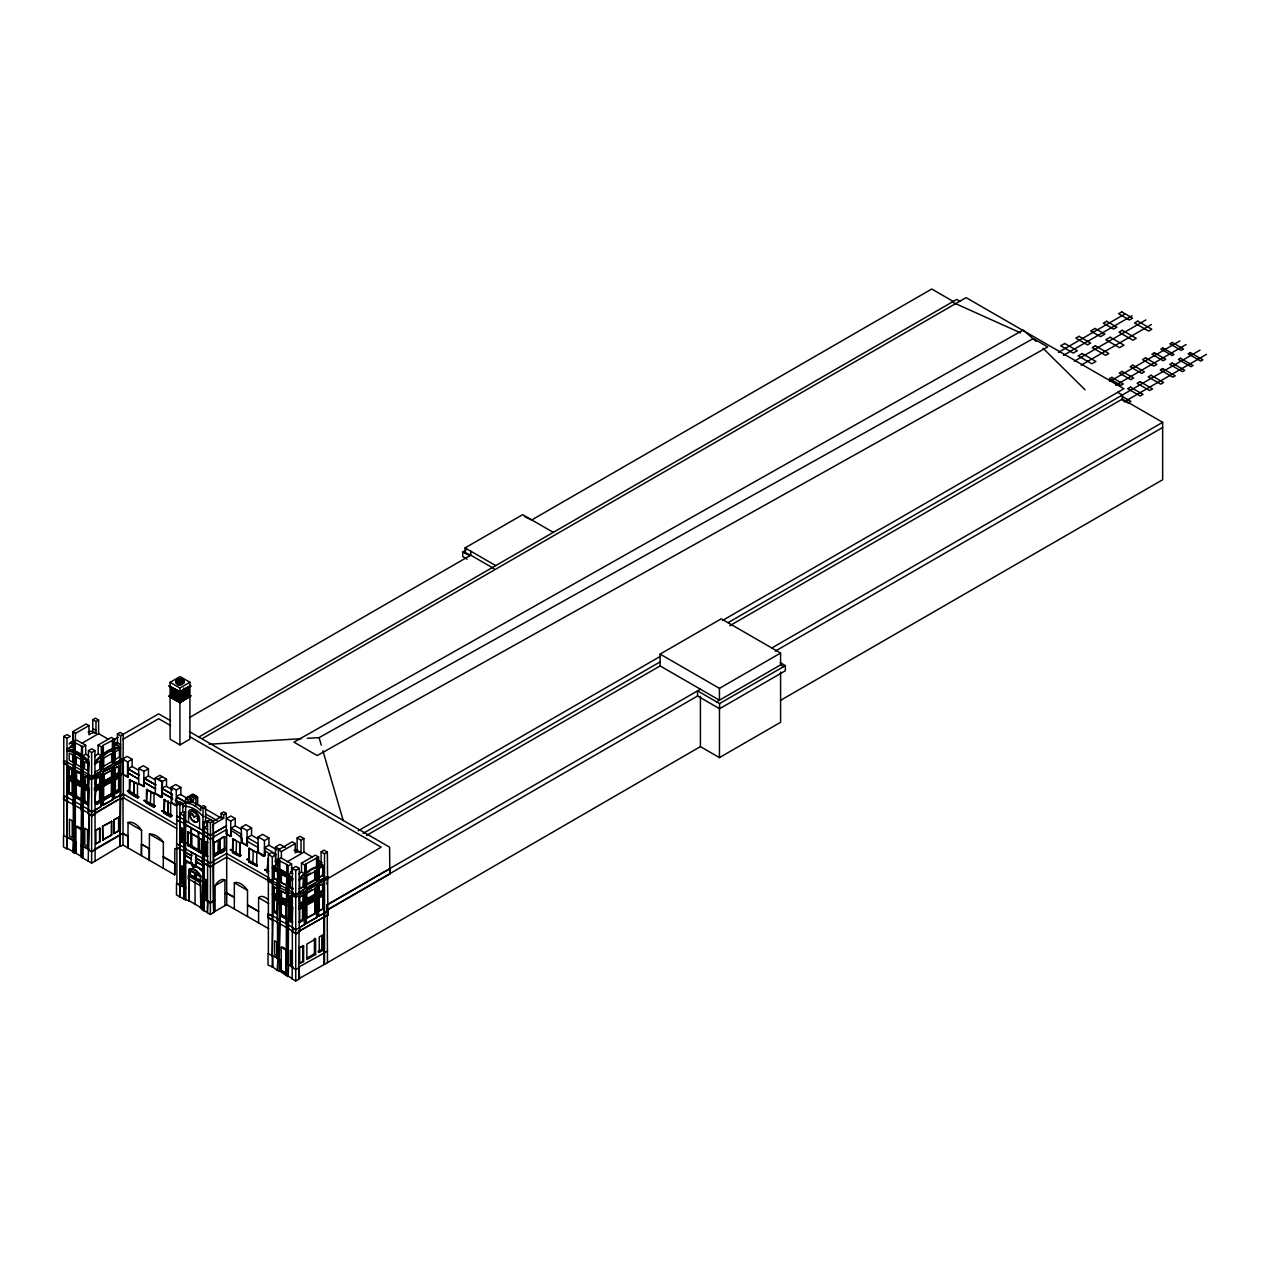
<?xml version="1.0" encoding="UTF-8"?>
<svg xmlns="http://www.w3.org/2000/svg" width="1270" height="1270" viewBox="0 0 1270 1270"><rect width="100%" height="100%" fill="white"/><g stroke="black" fill="none" stroke-linecap="round" stroke-linejoin="round"><path stroke-width="1.5" d="M148.431 775.954L144.304 778.335L144.304 786.511L138.732 783.78L138.732 768.366L143.288 765.731L148.431 768.699L148.431 775.954L154.972 779.732M287.464 875.252L288.306 876.221L287.21 874.046M102.775 769.763L112.379 764.222L112.966 750.618A18.701 10.795 -60 0 0 103.346 756.174L103.346 770.08L112.935 764.54L112.982 740.204L102.775 745.458L103.346 754.809A21.907 12.636 -60 0 1 112.966 749.252L112.411 748.935A21.907 12.636 -60 0 0 102.775 754.491M112.411 748.935L112.427 739.886M99.949 788.479C103.299 802.894 92.377 814.435 95.98 790.765L99.949 788.479L95.98 790.765M99.552 802.1L99.6 788.273M103.251 786.257L103.473 800.227L111.696 795.48L111.76 781.669L103.251 786.257L111.76 781.669M103.473 794.639L103.521 786.416M111.411 795.322L111.474 781.494M179.181 684.641L180.388 678.593L180.673 679.625M196.818 816.261L193.897 817.039L192.199 813.53M176.165 680.768C177.276 693.182 193.215 675.307 176.165 680.768A4.62 3.191 47.5 0 1 179.927 679.402A4.62 2 -70 0 1 182.293 679.974M1081.199 365.141L1151.446 324.501M63.786 835.469L63.786 736.441L67.056 734.552L70.263 736.394L66.977 738.283L66.913 848.868L63.5 846.899L63.5 835.469L66.977 837.311M92.758 732.425L92.758 719.709L95.393 718.185L98.6 720.026L98.6 733.631L81.931 743.267M72.835 742.823L72.835 731.615L86.09 723.963L88.948 725.614L88.948 734.743A11.986 6.921 -60 0 1 95.964 733.203L95.964 721.55L92.758 719.709M76.375 753.745A13.494 7.795 60 0 1 81.756 757.206L81.328 757.46A13.494 7.795 60 0 0 74.898 753.745L75.517 733.361L88.948 725.614M95.964 721.55L98.6 720.026M170.101 685.864L170.101 682.339L180.086 676.577L189.913 682.244L189.913 685.784M72.866 741.093A12.763 7.366 -60 0 0 69.247 743.918A12.795 7.493 -60.4 0 1 72.866 741.093L75.517 742.617M189.913 682.244L179.943 688.007L179.943 691.547L190.405 685.498L190.817 686.403L179.8 692.769L169.069 685.911L180.356 691.785M67.548 762.365L74.041 765.953L73.406 779.796L73.406 741.997L76.692 740.108L85.693 745.315L85.693 754.158A19.637 11.335 60 0 1 89.329 756.793M73.406 741.997L81.756 746.093L81.328 755.237A21.193 12.24 60 0 0 74.898 751.522M73.469 752.332A13.097 7.556 60 0 1 74.041 752.697L73.692 752.888A13.097 7.556 60 0 0 67.262 751.364L67.262 748.887L70.263 747.157A12.684 7.318 -60 0 1 74.136 743.442A12.684 7.461 -60.6 0 0 70.263 747.157A18.32 10.573 60 0 1 74.39 747.855M176.816 698.135L173.704 697.198L173.704 689.308L176.816 690.245L176.816 698.135L178.356 699.008L178.356 691.118M67.262 748.887A18.32 10.573 60 0 1 73.596 750.633L74.041 741.632M81.756 757.206L81.121 784.352L81.756 746.093M170.101 696.801L170.101 739.251L179.943 744.918L179.943 702.485L169.069 696.357L173.022 693.483M169.069 696.357L173.863 693.595M170.958 686.768L171.005 695.547L175.99 692.674M81.121 746.442L82.423 747.204L85.693 745.315M179.8 700.008L177.609 699.579L177.609 691.531L179.8 691.959L179.8 700.008L180.657 700.5L182.181 699.627L182.181 691.578L180.657 692.452L169.069 685.911M171.005 695.547L174.53 696.627L174.53 688.816M174.974 689.165L174.974 695.023L176.165 694.341M179.8 692.102L190.817 685.736M74.898 753.745L75.327 780.272L81.756 783.987M183.547 690.785L186.055 689.34L186.055 697.389L183.547 698.833L183.769 688.007M186.373 696.198L186.373 688.149L188.897 687.705L188.897 695.754L185.182 696.897L185.182 688.848L186.055 689.34M82.423 773.906L63.563 763.191L63.563 760.793L67.612 762.238L66.977 776.081L73.406 779.796M173.704 697.198L177.038 695.277M67.675 762.27L63.563 760.793M88.44 810.085L88.44 750.681L91.71 748.792L94.917 750.633L95.123 861.139L91.646 863.14L88.233 861.171L89.075 813.435L82.899 810.038L82.979 806.371M94.631 756.729A11.843 6.842 -60 0 1 98.155 753.92L98.155 745.061L111.395 737.425L114.602 739.267L114.602 763.587L114.252 749.316A13.43 7.747 -60 0 1 115.332 748.776M114.602 748.125A17.51 10.112 -60 0 1 120.618 747.093L117.411 745.252L117.411 733.949L120.063 732.425L123.269 734.266L123.015 765.969M177.609 699.579L187.579 693.817L189.055 694.658L188.023 695.246L188.023 687.197M82.423 756.047L85.788 754.221M181.324 691.07L181.324 699.119L182.674 698.341M179.308 701.675L190.754 695.642L179.594 702.691M88.44 750.681L91.646 752.523L94.917 750.633M98.155 745.061L101.362 746.919L103.346 745.776L103.346 770.08M112.982 740.204L118.078 737.283M117.411 733.949L120.618 735.79L158.671 713.851L170.64 720.773M190.754 695.642L179.8 702.802L169.545 696.881M88.646 762.667A10.271 5.937 60 0 1 89.075 763.286L88.725 763.492A10.271 5.937 60 0 0 82.693 758.253L83.042 758.063A10.271 5.937 60 0 1 88.201 762.079M179.514 702.389L190.754 696.23M179.8 702.802L190.341 696.15M68.897 767.921L72.453 769.493L72.025 777.288L68.897 775.478L68.897 767.921L72.453 769.493M75.327 766.683L73.2 766.35L74.771 767.096M114.236 744.363L117.65 742.394M122.777 739.426L158.671 718.709L170.656 725.63M73.835 768.382L75.327 769.08M68.897 775.478L72.453 777.049M76.041 771.795C84.122 770.811 84.122 788.813 76.041 779.447L76.041 771.795L79.883 773.446M467.138 559.149L462.724 556.593L462.724 552.005L465.09 552.482L465.09 547.894L522.637 514.667L553.275 532.368M74.041 781.367L66.977 778.018L74.041 781.367L73.406 801.418M83.042 771.144L75.184 766.762L75.247 769.207M95.075 763.81L99.822 761.063L99.822 769.287L95.075 772.017M462.724 552.005L466.153 550.021M68.755 780.177L69.167 793.512L72.644 795.528L72.644 781.939L68.755 780.177L68.755 793.75L72.644 795.528M83.042 773.541L80.915 773.208L81.534 770.445M76.041 779.447L81.55 782.066M74.692 742.744L75.327 780.272M84.582 776.542L85.138 784.05L88.074 785.749L88.074 777.907L84.582 776.542L84.582 784.384L88.074 785.749M73.406 781.733L73.2 852.487L74.628 853.313L75.327 782.114L74.692 802.148M88.233 775.033L91.789 777.081L95.345 775.033L94.647 774.621L95.345 777.431L91.789 779.478L88.233 777.431L89.075 763.286M189.452 717.582L470.741 555.181L494.062 568.658M76.01 784.368L76.565 797.623L81.582 800.529L81.582 786.94L76.01 784.368L76.01 797.941L81.582 800.529M88.233 777.431L89.075 777.018L88.44 788.575L82.423 785.098L82.423 747.204M94.361 774.621L101.362 771.239L101.362 746.919M114.252 763.381L120.618 760.111M91.504 776.922L101.362 771.239M114.602 763.587L127.095 756.38L132.112 759.269L132.112 766.524L138.493 770.207M119.713 760.238L123.539 758.746L123.539 761.143L114.046 765.667L114.046 776.843L120.618 773.7L120.618 775.525L114.046 778.685L114.046 798.37L120.063 795.528L120.063 846.09L95.123 861.139M67.993 791.432L72.739 794.242M95.964 776.097L101.362 773.62L101.362 784.812L94.361 788.21L101.362 784.812M102.775 772.16L112.998 766.905L112.998 778.097L103.346 783.669L102.775 772.16L112.998 766.905M101.362 773.62L91.646 779.24L88.44 777.383M114.046 765.667L120.618 762.508L120.618 735.79M74.692 841.772L73.2 841.073L74.041 840.661L74.041 804.751L63.563 799.592L63.706 795.814L67.612 797.338M82.423 785.098L89.075 788.21M88.233 861.171L80.915 856.948L81.756 785.828L81.121 805.863M95.885 778.939L99.997 776.891L99.997 783.717C93.726 791.146 93.726 776.129 99.997 776.891M82.344 857.774L83.042 786.574L89.075 790.051L88.233 813.832L91.789 815.88L95.345 813.832L94.647 809.72M103.727 774.557L111.538 770.287L103.727 774.557L103.934 781.431L111.538 777.049L111.331 770.16M118.793 766.143L114.681 768.286L118.793 766.143L118.793 772.858L114.681 775.002L118.793 772.858M132.112 766.524L127.968 768.906L127.968 777.081L123.301 774.303L122.666 758.92L127.54 761.905L132.112 759.269M63.563 799.592L67.612 801.037M67.548 797.465L63.563 795.893M84.519 789.273L84.725 802.735L87.852 804.545L87.852 790.972L84.519 789.273L84.519 802.862L87.852 804.545M75.755 795.512L81.328 799.211M95.885 785.765L99.997 783.717M103.727 781.32L111.538 777.049M89.075 790.051L82.423 786.94M87.852 790.972L87.646 804.672M102.775 783.352L112.998 778.097M114.046 776.843L120.618 773.7M101.362 786.654L94.361 790.051L101.362 786.654L101.362 806.339L91.504 812.022M102.775 785.193L112.998 779.939L112.998 799.624L103.346 805.196L102.775 785.193L112.998 779.939M114.046 778.685L120.618 775.525M75.247 801.91L73.2 801.449L73.2 805.164L75.327 805.497L75.327 852.916L81.613 856.551L81.756 809.212L75.184 805.577L75.247 801.91L81.756 805.497M115.046 779.685L118.888 777.78L118.888 791.337C111.966 800.481 112.347 776.811 118.888 777.78M74.041 804.751L74.771 805.894M83.487 800.37L87.947 802.957M179.943 744.918L189.913 739.172L189.913 696.722M199.104 736.854L956.739 299.434L959.818 301.212M83.042 786.574L83.042 806.244L80.915 805.91L81.534 809.244M138.732 768.366L143.875 771.334L148.431 768.699M129.461 779.764L138.033 784.066L129.461 779.764L129.461 793.306L137.477 797.925L138.811 796.941L128.222 790.257C131.651 796.226 149.749 802.942 127.444 790.702M202.089 738.695L966.073 297.609L1123.902 388.731L722.471 620.49M89.075 849.344L83.042 845.868L83.042 809.958L80.915 809.609L81.756 809.212M95.377 802.64L100.965 800.068L95.948 802.973M103.06 798.131L112.744 793.178L103.616 798.449M114.776 791.369L120.221 788.876L115.332 791.702M103.06 798.703L112.744 793.178M133.461 782.066L134.16 781.669L133.461 795.623M115.046 793.226L118.888 791.337M95.917 804.593L99.885 802.291M103.473 800.227L111.696 795.48M138.732 783.78L144.304 786.511M101.362 806.339L91.789 812.181L88.233 810.133M102.775 804.862L112.998 799.624M114.046 798.37L123.301 793.988L123.301 766.127M88.852 813.467L91.646 815.642L91.646 863.14M127.444 791.273L138.811 796.941M89.075 813.435L88.44 849.709M120.063 846.09L120.761 795.941L123.571 794.306L123.571 798.005L120.761 799.64L120.063 798.592L91.504 815.721M155.321 777.938L159.877 775.319L166.497 779.129L166.497 786.384C155.94 786.844 169.624 805.497 155.321 793.369L155.321 777.938L161.941 781.764L161.941 797.179M94.361 813.435L117.824 799.878M129.461 793.306L130.143 779.351M157.766 779.351L162.322 776.716M154.146 784.019L144.304 778.335M146.479 789.591L154.003 793.925L154.003 807.482L146.479 803.132L146.479 789.591L150.939 791.353L150.241 805.307M161.385 788.051L172.101 794.258L162.29 788.813L162.433 781.479L166.497 779.129M66.913 837.438L74.041 840.661M153.67 787.813L143.589 781.923M144.177 800.37L154.988 805.72L154.21 806.72L144.177 800.37L154.988 805.72M144.177 800.925L154.988 806.275M74.628 841.883L75.882 841.724L75.819 853.202L75.882 826.595A5.001 2.889 60 0 1 81.042 829.564L75.882 826.595M99.885 828.215L95.567 830.31L99.885 828.215L99.885 841.74L95.567 843.836L99.885 841.74M102.505 826.389L111.696 821.404L111.696 834.93L102.775 840.073L102.505 826.389L111.696 821.404M113.76 819.896L118.888 817.261L118.888 830.786L114.046 833.58L113.76 819.896L118.888 817.261M171.228 787.114L175.784 784.495L180.832 787.416L180.832 794.655C170.958 794.623 182.848 812.435 171.228 802.545L171.228 787.114L176.276 790.035L180.832 787.416M66.913 848.868L67.612 777.653M146.479 803.132L147.177 789.178M81.756 845.121L80.915 845.518L83.042 845.868M82.344 846.344L88.852 849.376M164.052 799.735L164.814 799.29L164.052 813.276L164.052 799.735L170.672 803.561L170.672 817.102L164.052 813.276M73.2 852.487L73.835 840.708L67.548 837.073M167.37 801.64L168.275 801.116L168.275 814.673L171.577 816.578M102.505 839.914L111.696 834.93M113.76 833.422L118.888 830.786M176.625 798.195L176.8 796.989L186.817 802.783M171.228 802.545L176.625 805.259M94.567 849.376L120.063 834.66L123.015 833.596L128.064 836.343L123.015 833.438L91.646 851.71L88.233 849.741M161.909 810.609L171.815 815.435L171.053 816.435L161.909 810.609L171.815 815.435M91.646 851.551L94.917 849.662M161.909 811.165L171.815 815.991M190.389 858.234L185.642 855.488L185.642 798.258L192.5 794.147L197.707 797.147L197.596 804.45L200.168 805.926M179.959 817.674L176.832 815.88L176.895 803.434L179.816 801.751L182.801 803.481L182.801 812.006L179.88 813.689M188.198 796.782L190.738 798.243L188.166 799.719L188.166 803.418L190.738 801.942L190.833 795.877L193.389 794.401L195.961 795.877L195.961 804.799M176.895 803.434L179.88 805.164L182.801 803.481M190.833 795.877L193.389 797.369L195.961 795.877M181.753 804.577L186.293 801.957M188.166 802.053L190.738 800.576M197.596 797.211L194.77 798.735M167.37 815.197L168.275 814.673M182.801 806.942L185.833 805.196M190.373 802.577L193.389 800.83L193.389 797.369M120.618 846.407L123.015 845.026L174.704 874.871L174.847 848.63A18.891 10.906 60 0 1 176.863 848.773M176.625 820.087L180.165 821.563L176.625 820.087L176.832 815.88M194.485 805.704L197.056 804.212M180.165 849.043L184.42 851.424L184.071 887.524L184.42 811.641L184.071 820.055M184.071 811.847L185.642 812.34M179.753 821.88L180.229 817.435M184.071 816.118L180.229 813.499L179.753 896.779L183.928 898.874L183.928 887.444L183.658 899.033L189.309 900.859L200.771 907.478L200.771 884.825L199.803 885.38L188.341 878.761L188.341 875.856L189.309 875.3L200.771 881.92L200.771 875.998L189.309 869.378L188.754 875.617M188.166 803.418A24.622 14.224 60 0 1 200.803 810.72L200.803 807.006L203.359 805.529L205.613 806.831L205.613 820.912L202.708 822.595L202.708 830.818L204.137 831.644M180.165 821.293L184.42 823.674L183.801 851.694L191.818 855.678M200.803 807.006L203.057 808.307L205.613 806.831M141.446 844.232L149.447 848.693L141.446 844.232L141.446 855.662L141.589 830.31A15.319 8.842 60 0 0 128.064 822.5L127.921 847.852L127.921 836.422M185.357 824.611L183.801 823.96L184.356 819.817M185.563 820.674L183.801 820.134M185.15 824.738L203.057 834.438L202.422 862.457L207.947 864.997L207.947 861.298L202.629 858.631L203.057 808.307M181.515 828.246L183.325 828.977L183.039 842.677L181.515 841.788L181.515 828.246L183.325 828.977M187.801 831.882L191.23 833.533L187.801 831.882L187.801 845.423L191.23 847.09L187.801 845.423M202.708 822.595L204.073 823.389L206.978 821.706L206.978 825.976L204.073 827.659M210.439 835.279L207.534 833.596L207.597 821.166L210.518 819.483L213.36 821.118L213.709 912.543L213.36 900.906M221.107 813.356L223.663 814.848L223.663 818.309L221.107 816.816L221.107 813.356L223.663 811.879L226.235 813.356L226.377 834.009C238.982 842.724 221.155 820.928 241.792 838.073L241.792 842.423L247.507 845.725L241.363 842.677L241.363 827.246L245.856 824.659L251.571 827.961L251.571 835.2L257.889 838.851M180.769 839.518L183.07 840.851M223.663 814.848L226.235 813.356M180.769 840.089L181.197 839.279M191.722 833.739L198.691 837.771L191.722 833.739L191.722 847.28L198.342 851.503L191.373 847.487L191.373 827.786M207.597 821.166L210.439 822.801L221.107 816.816M180.229 848.995L176.625 847.55L176.895 820.007M181.515 841.788L183.325 842.518M210.233 839.216L213.566 837.454L213.074 824.421L223.663 818.309M179.753 849.36L180.229 845.296L184.42 847.709M204.073 831.596L207.597 833.644M176.625 847.55L179.959 849.233M204.486 831.437L202.422 830.897M207.597 829.691L204.422 827.453L203.867 910.701L207.534 912.495L207.597 865.203M186.452 842.883L202.073 851.9M186.452 843.455L186.944 842.613M201.819 839.565L198.644 838.136L201.819 839.565L201.47 853.313L198.644 851.678L198.644 831.977M203.93 835.581L207.947 837.263M210.376 839.295L207.312 837.533L207.74 833.485M235.236 818.531L230.854 816.007L226.377 818.594L230.743 821.118L235.236 818.531L235.236 825.77L241.3 829.278M183.801 847.995L185.642 848.408M185.15 848.773L203.057 858.472M213.074 833.438L226.314 825.881M210.233 835.406L226.377 825.833M213.566 833.644L210.376 835.485L207.312 833.723M210.233 866.965L213.566 865.203L213.074 837.263L226.647 829.5L226.727 904.621L213.36 912.336M205.581 842.137L207.677 842.629L205.581 842.137L205.581 855.694L207.677 856.171L205.581 855.694M230.743 828.357L235.236 825.77M163.243 868.251L163.386 842.121L149.447 834.072L149.304 860.203L149.304 848.773M185.642 855.488L191.627 859.346M192.04 863.219L190.913 863.219L191.675 852.059M1058.434 352.346L1125.299 313.753M174.704 863.441L163.243 856.821L174.704 863.441L174.704 874.871M226.377 834.009L231.156 836.295M213.804 842.772L218.615 840.311L218.615 853.853L214.074 856.472L213.804 842.772L218.615 840.311M219.805 839.137L224.758 836.771L224.758 850.313C216.138 861.187 216.884 835.485 224.758 836.771M198.644 851.678L201.819 853.122M192.167 865.346L194.453 867.235L195.85 866.426L191.484 864.267L192.389 863.028L191.722 865.092L194.945 866.95L195.12 865.632L195.913 866.013A26.479 15.288 60 0 1 203.121 872.585L203.057 870.14L185.293 860.298L192.548 864.473M202.073 851.344L201.597 852.186M190.913 852.503L196.421 854.805L196.421 858.504L210.439 866.838M1063.45 355.362L1132.014 315.77M192.151 863.933A26.479 15.288 60 0 0 185.706 862.536L185.642 860.092M204.629 853.376L206.994 854.742M196.421 858.504L203.057 862.171L203.057 865.553L196.374 862.092M204.629 853.932L205.105 853.091M240.125 856.424L232.458 852.487L232.87 838.692L236.49 840.788L236.077 854.567M241.363 827.246L247.078 830.548L251.571 827.961M241.363 834.501L241.649 842.502M191.722 864.41L192.627 863.886M191.722 865.092L192.627 864.568M192.167 865.902L193.072 865.378M204.343 859.377L202.422 858.742M193.723 865.759L192.818 866.854L194.627 866.854M213.582 854.44L225.933 847.788L214.011 854.678M192.818 866.854L193.723 866.331M195.12 865.632L196.024 865.108M213.582 854.996L225.933 847.788M196.564 865.426L194.453 867.235M194.945 866.584L195.913 866.013M219.805 852.694L224.758 850.313M213.804 856.313L218.615 853.853M189.976 870.649L195.056 873.188L189.976 870.649L189.976 874.76L195.056 877.3L189.976 874.76M247.078 837.803L251.571 835.2M232.458 838.93L240.125 842.883L240.125 854.488M1074.325 361.236L1145.889 319.929M230.33 849.662L240.919 855.615M230.33 850.217L230.949 849.297M247.364 841.454L258.556 847.757M213.074 861.298L226.727 853.408M210.233 863.251L213.566 861.489M269.605 854.138C258.572 844.566 271.494 864.394 258.127 852.345L258.127 836.93L262.62 834.342L268.923 837.978L268.923 845.233L276.828 849.789M232.458 852.487L238.919 855.726M188.341 878.761L189.309 878.205M195.929 874.252L200.739 876.538L195.929 874.252L195.929 878.269L200.739 880.57L195.929 878.269M203.057 870.14L193.993 865.315M213.36 901.065L213.074 864.997L226.727 857.123M188.754 869.696A10.636 6.144 60 0 1 200.215 876.316L200.771 875.998M248.872 861.965L257.238 866.219L248.872 861.965L248.872 848.408L251.984 849.646M258.127 844.169L258.413 852.186M258.127 836.93L264.446 840.565L268.923 837.978M194.072 882.078L195.04 881.507L195.04 904.161M240.919 855.043L240.3 855.98M176.895 847.471L176.895 883.38L185.849 888.063L183.658 887.603M252.809 850.694L257.238 852.678L248.872 848.408M188.341 875.856L199.803 882.475L200.771 881.92M264.446 847.82L268.923 845.233M258.127 852.345L263.287 854.837M246.983 859.266L257.365 865.108M246.983 859.838L247.602 858.901M275.511 862.378L275.511 846.963L279.987 844.375L285.496 847.55M268.367 854.551L271.859 852.535L275.765 854.789L272.272 856.806L268.367 854.551L268.367 953.579M297.116 851.043L297.116 837.946L299.974 836.295L303.895 838.549L303.895 852.154L287.353 861.711M215.074 911.177L215.074 885.666L224.901 879.983L224.901 905.51M252.809 864.235L253.286 850.408M278.368 861.044L278.368 849.821L292.259 841.804L295.259 843.534L295.259 852.837A10.747 6.207 -60 0 1 301.022 852.599L301.022 840.2L297.116 837.946M275.511 854.202L275.78 862.219M278.368 849.821L281.384 851.551L295.259 843.534M301.022 840.2L303.895 838.549M203.867 910.701L202.279 909.796L203.121 872.585M202.708 862.378L203.121 898.033M272.907 880.92L268.145 878.903L268.145 881.301L278.13 886.174L277.495 897.509L277.495 859.822L280.988 857.806L291.592 863.933L291.592 872.792L288.099 874.808M213.709 912.543L210.376 914.463L207.248 912.654L207.947 900.906L204.422 898.874M277.495 859.822L287.052 864.616L287.052 875.125A21.622 12.494 60 0 0 279.86 870.982L279.86 869.41A27.162 15.684 60 0 1 286.512 873.141L286.702 873.76A27.162 15.684 60 0 0 279.511 869.617M1109.71 381.445L1179.893 340.916M268.034 871.982L265.001 869.68L268.653 871.061M200.215 876.316L200.771 907.478M265.001 870.236L265.636 869.315M213.074 900.906L215.217 899.827L210.439 902.748L202.708 898.287M277.495 868.68L278.955 869.204L278.955 870.871A15.621 9.017 60 0 0 272.621 868.839L272.558 866.95L275.765 865.092A22.654 13.081 60 0 1 278.876 865.807M207.248 901.224L210.376 903.034L213.709 901.113M272.558 866.95L275.828 865.14M272.558 868.791L272.971 868.632A15.621 9.017 60 0 1 276.034 869.045M202.279 909.796L202.978 909.384L200.215 907.796M273.479 869.871L278.082 871.966L273.479 869.871L273.479 878.237L278.082 880.332L273.479 878.237M1115.631 385.223L1186.132 344.519M278.13 886.174L277.352 886.619L287.052 891.318L286.417 902.653L287.052 864.616M277.495 870.347L278.686 871.029M286.417 864.981L288.099 865.949L291.592 863.933M366.458 835.485L660.114 665.94L660.114 654.098L721.265 618.808L780.59 653.066L780.59 664.893L716.597 701.85M280.654 882.475L287.131 885.428L280.654 882.475L280.654 873.712L285.687 875.808M295.735 929.767L292.322 927.798L292.386 868.426L295.878 866.41L299.228 868.347L299.228 927.751L304.705 924.433L304.705 904.875L298.752 907.923L304.705 904.875M298.894 874.014A10.112 5.842 -60 0 1 301.498 872.014L301.498 863.171L315.373 855.154L318.595 857.012L318.595 881.316L318.31 865.696A10.636 6.144 -60 0 1 324.072 866.124L324.009 891.159L318.246 894.477L318.246 883.523L324.501 880.475M321.135 865.426L321.135 851.821L324.009 850.17L327.358 852.106L327.914 915.305L327.565 911.4L324.215 913.336M358.203 830.802L660.606 656.209M272.971 883.19L226.584 857.202M305.816 874.22L305.752 864.013L318.595 857.012M292.386 868.426L295.735 870.363L299.228 868.347M301.498 863.171L304.705 865.013L306.102 864.219L306.102 888.524L305.752 874.189A21.78 12.573 -60 0 1 316.548 867.95L316.548 882.094L305.752 888.333M321.135 851.821L324.501 853.757L327.358 852.106M288.306 876.221L288.719 903.256L292.386 906.097L288.099 903.621L288.099 892.651L287.052 891.318M363.014 833.438L660.114 661.908M728.107 622.649L1200.039 350.139M234.331 908.844L234.331 882.793A14.621 8.445 60 0 1 247.507 890.397L247.507 916.448M279.86 870.982L279.098 885.222L277.352 884.222L278.13 869.982M273.828 886.92L277.32 888.698L277.098 895.144L273.828 893.254L273.828 886.92L277.32 888.698M278.463 884.857L278.463 887.254M292.417 889.27L289.338 887.492L289.338 878.634L290.322 878.078L290.322 886.936L293.386 888.698M729.821 625.697L1122.347 399.066L1162.653 422.339L1162.653 479.742L780.415 700.421M1124.172 401.876L1206.5 354.346M273.828 893.254L277.32 895.017M278.13 897.144L272.336 894.524L277.495 897.509M306.118 875.617L310.467 873.093M280.956 891.048L286.75 893.747L280.956 891.048L280.956 897.366L286.75 900.065L280.956 897.366M299.069 879.84L303.625 877.935L303.625 886.793L299.069 888.698L303.625 886.793M315.595 871.029L306.88 876.062L306.88 884.92L315.595 879.888L314.833 870.585L314.833 879.443L306.118 884.476M318.627 868.553L323.088 866.696L323.088 875.554L318.627 877.411L323.088 875.554M289.338 887.492L290.322 886.936M1127.887 403.114L1130.887 401.383L1121.474 395.954M287.052 875.49A11.938 6.89 60 0 1 292.592 880.015L292.592 878.411A19.78 11.414 60 0 0 288.592 874.871L287.052 873.95L286.274 889.365L288.719 889.905M274.114 898.906L277.177 900.446L276.971 913.765L274.114 912.114L274.114 898.906L277.177 900.446M286.274 891.762L288.719 892.286M279.241 860.838L279.241 898.509L287.052 902.287M272.272 955.993L272.971 919.607L268.145 917.702L268.145 914.003L273.034 915.94L272.971 896.35L278.13 899.319L277.289 922.988L279.86 923.592L279.162 959.977M298.815 892.413L299.45 895.096L295.735 897.223L292.179 895.175L293.021 892.365M277.289 970.328L272.907 967.057L272.907 955.643L277.908 958.532L277.289 970.328L279.162 971.407L279.86 900.319L279.797 923.703L286.004 927.29M289.989 896.255L292.433 897.35L289.989 896.255L289.989 902.589L292.433 903.668L289.989 902.589M292.179 895.175L293.021 894.763M298.752 892.365L304.356 889.127L304.435 873.712A10.112 5.842 -60 0 0 299.18 879.221M318.246 881.126L324.501 878.078M280.988 902.875L286.496 905.732L286.21 919.099L280.988 916.083L280.988 902.875L286.496 905.732M304.705 865.013L304.705 889.333L295.735 894.667L292.179 892.778M306.102 888.524L316.897 882.301L316.897 857.98M318.595 881.316L324.215 878.078L324.215 880.475L318.246 883.523M324.421 878.189L327.501 876.411L327.501 878.808L324.215 880.475M299.45 892.699L295.735 894.826L292.386 892.731M298.752 894.763L304.705 891.731L304.705 902.7L298.752 905.732L304.705 902.7M316.548 884.491L305.721 890.746L305.721 901.7L316.897 895.668L316.548 884.491L316.548 895.461L305.721 901.7M299.164 894.937L304.705 891.731M316.897 884.698L305.721 890.794L306.07 901.906M273.24 910.066L277.019 912.241M273.24 910.622L273.733 909.78M268.145 914.003L272.415 916.305M299.133 897.128L303.625 895.175L303.625 901.509L299.688 903.78L299.133 897.128L303.625 895.175M306.181 892.905L311.991 889.54M322.612 883.666L323.088 890.27L319.262 892.493L318.77 885.873L321.326 884.396M274.114 912.114L276.971 913.765M286.417 904.827L286.417 924.385L288.163 925.401L288.719 905.447L288.036 976.519L286.21 975.471L286.417 904.827L279.241 900.684M315.595 888.27L306.88 893.302L306.88 899.636L315.595 894.604L314.897 887.873L314.897 894.191L306.181 899.224M318.77 885.873L323.088 883.952M258.588 922.846L258.588 897.715A11.7 6.763 60 0 1 268.002 899.525M268.145 917.702L272.415 920.004M289.766 907.955L292.56 909.161L292.211 922.56L289.766 921.147L289.766 907.955L292.56 909.161M280.114 914.035C300.149 925.56 266.255 906.002 286.052 918.019M299.133 903.462L303.625 901.509M318.77 892.207L323.088 890.27M280.114 914.59L280.606 913.749M280.988 916.083L286.496 918.94M318.246 894.477L324.009 891.159M307.276 902.986L316.897 897.842L316.897 917.4L306.07 923.639L305.721 903.891L316.897 897.842M318.246 896.668L324.358 893.54L318.246 896.668L318.246 916.226L324.072 913.257L324.072 916.956L299.101 931.386L298.752 967.089L324.501 952.786M279.241 920.242L287.052 924.02M306.118 904.684L315.595 900.097L315.595 913.305L306.88 918.337L306.88 905.129L315.595 900.097M279.797 920.004L277.289 919.274M318.913 910.987L322.739 908.764L322.739 895.572L323.088 908.971L318.913 910.987L318.913 897.779L321.469 896.303M298.577 908.637L299.688 909.272L303.625 907.002L303.625 920.21L299.688 922.48L298.577 921.829L302.514 919.559L303.625 920.21M318.913 897.779L323.088 895.763M289.274 918.75C299.799 927.624 281.368 913.892 292.211 921.004M289.766 921.147L292.56 922.353M286.829 924.068L288.036 925.481L288.036 929.18L286.909 927.814M326.866 904.875L700.421 689.213M771.874 647.954L1162.653 422.339M288.036 976.519L288.719 964.613L293.021 967.089L292.179 967.486L292.179 978.916L295.735 980.98L299.514 978.805L299.101 967.121L299.101 978.551L327.501 962.644L327.152 905.034L389.858 868.823L389.858 873.982L327.152 910.193M327.565 911.4L327.152 905.034M306.118 917.893L315.595 913.305M295.608 933.561C301.45 934.799 299.069 922.036 299.72 931.339L295.735 933.64L292.179 931.577L293.021 927.481M326.866 910.034L697.563 696.008L719.598 708.723L785.336 670.782L785.336 665.623L780.256 662.686M775.303 651.129L1162.653 427.498M305.721 923.449L316.897 917.4M318.246 916.226L324.501 913.178L324.501 853.757M292.179 931.577L293.021 931.18M299.101 927.671L304.705 924.433M299.72 927.64L295.608 929.846L292.179 927.878M323.723 913.051L327.914 911.59M298.752 931.18L324.501 916.876L324.501 964.375M660.114 654.098L719.455 688.356L780.59 653.066M324.215 917.035L327.565 915.099M323.723 916.75L327.914 915.305M697.563 696.008L697.563 690.864L719.598 703.58L785.336 665.623M278.13 918.877L272.907 916.019L272.907 919.718L278.13 922.576L277.495 958.85L277.495 922.941L279.305 923.988M303.625 945.944L298.863 947.737L303.625 945.944L303.625 961.406L299.688 963.676L299.688 948.214M315.595 939.038L306.88 944.07L306.88 959.517L315.595 954.484L315.595 939.038L314.42 938.355L314.42 953.802L307.149 957.993M286.21 975.471L279.797 971.042L279.797 959.612L281.21 960.279L279.86 959.501M272.336 955.881L268.018 953.532L268.018 964.962L272.907 967.057M281.067 960.358L281.067 970.423L285.877 973.201L281.21 970.343L281.21 947.309L286.02 950.087L285.877 973.201L285.877 963.136L287.052 963.644L287.052 927.735L288.163 929.1L288.099 964.978L286.21 964.041L287.052 963.644M323.088 950.166L321.834 949.436L318.008 951.659L319.262 952.373L323.088 950.166L323.088 934.704L319.262 936.927L319.262 952.373M298.863 963.184L303.625 961.406M299.514 967.375L295.735 969.55L292.179 967.486M327.501 951.214L324.072 952.706L324.072 964.136M292.179 978.916L288.655 976.154M780.59 671.989L780.59 722.297L719.455 757.603L700.421 746.601L327.501 962.644M153.718 783.701L155.813 784.908L144.367 778.304M307.324 738.33L319.087 737.632L1033.256 338.566L1047.718 346.916L317.183 755.555L293.973 742.14L1023.16 330.057L1036.05 341.328M155.321 793.369L162.29 796.989M122.666 758.92L123.015 774.144M122.666 774.335L127.905 777.129L127.905 761.698M194.008 816.61L196.691 815.991M209.185 744.22L301.434 738.695M326.438 878.776L327.501 878.808L327.501 876.411M326.438 883.634L327.358 883.666L327.438 876.379L327.501 878.808L381.175 847.169L189.484 736.505M952.135 302.085L1020.635 332.899M465.09 552.482L470.741 555.181L470.741 551.148M464.328 552.926L469.964 555.625M288.306 876.125L292.592 878.411M1117.648 392.335L1122.347 395.049L1122.347 399.066M953.405 301.53L931.735 289.02L531.622 520.017L524.383 516.398M1121.616 399.494L1126.315 402.209M780.59 664.893L783.59 666.623M465.09 547.894L495.729 565.594M660.114 665.94L719.455 700.199L719.455 688.356M170.101 682.339L179.943 688.007M188.023 695.246L188.897 695.754M171.005 687.737L173.371 688.149L173.371 695.96M185.182 696.897L186.055 697.389M173.815 692.753L174.704 693.277M181.181 697.373L178.403 697.214L179.943 698.103M173.45 694.007L170.958 694.42L171.847 694.944L171.847 687.292M174.974 695.023L176.149 695.706L176.149 689.848M181.324 699.119L182.181 699.627M169.688 695.404L179.943 701.326L179.943 692.182M169.069 695.769L179.8 702.231M189.452 731.631L389.588 847.169L389.858 873.982M92.758 728.567L95.964 730.409M117.411 742.807L120.618 744.649M98.6 733.631L108.506 739.346M113.459 742.22L116.761 744.125M303.895 852.154L312.277 856.996M317.309 859.901L322.326 862.806M95.964 733.203L93.313 731.679A11.986 6.921 -60 0 0 88.186 732.044M116.411 748.379A13.43 7.747 -60 0 1 120.269 748.379L120.618 748.586A13.43 7.747 -60 0 0 114.602 749.522L114.252 749.316M301.022 852.599L298.228 850.995A10.747 6.207 -60 0 0 294.084 850.487M324.072 866.124L321.135 864.425A10.636 6.144 -60 0 0 318.119 863.219M323.088 866.696L322.469 875.189M318.31 866.537A10.89 6.286 -60 0 1 324.072 867.14L324.009 867.108A10.89 6.286 -60 0 0 318.246 866.489L318.595 866.696M306.102 873.363L305.752 873.157A25.194 14.541 -60 0 1 316.548 866.934L316.897 867.14M158.258 779.066L162.433 781.479M275.511 846.963L279.638 849.344M190.833 799.338L193.389 800.83M72.835 731.615L75.517 733.361M166.497 786.384L172.688 789.956M180.832 794.655L187.5 798.497M205.073 808.768L221.409 818.197M185.642 798.258L188.166 799.719M120.063 762.19L120.904 762.667L120.904 795.369M172.101 794.258L171.577 802.338M241.649 834.326L231.029 828.199L231.029 836.374M258.413 844.01L247.364 837.628L247.364 845.804M275.78 854.043L264.716 847.662L264.716 855.837M127.968 768.906L139.16 775.367M176.625 797.084L186.626 802.846M205.74 814.006L217.154 820.595M98.155 753.92L101.362 755.777A11.843 6.842 -60 0 0 94.917 762.667M301.498 872.014L304.705 873.871M98.425 758.444A14.891 8.604 -60 0 1 100.806 756.46L101.362 756.777A14.891 8.604 -60 0 0 94.917 764.111L94.361 763.794M204.803 816.435L212.947 821.134M162.004 792.575L171.958 798.306M175.26 800.227L183.547 805.005M304.705 874.919L304.356 874.712A10.382 5.985 -60 0 0 299.164 880.475M63.786 736.441L66.977 738.283M193.834 812.705L193.897 811.863M205.613 820.912L206.978 821.706M303.625 877.935L303.006 886.428M226.584 833.818L226.584 829.453M152.194 792.083L154.702 793.528M290.338 872.061L291.592 872.792M189.643 814.308A6.017 3.477 60 0 0 196.024 822.246A6.017 3.477 60 0 0 196.024 813.737A6.017 3.477 60 0 0 189.643 814.308L191.183 815.197M196.898 818.499L198.152 819.229M73.596 750.633L73.692 752.888M278.955 870.871L277.781 868.521M280.654 873.712L286.433 877.046M289.338 878.634L292.417 880.412M180.165 817.483L184.42 819.864M203.057 830.612L184.007 820.023M176.625 815.991L179.753 817.801M265.001 869.68L268.653 871.617M185.499 824.452L202.835 834.469M204.343 835.342L207.74 837.295M202.422 834.707L204.137 835.454M138.033 797.608L134.017 795.29L134.017 781.748M225.933 848.36L225.504 847.55M226.584 853.488L269.192 877.935M123.301 793.988L176.339 824.77M89.075 774.621L82.899 771.223L82.979 773.668L89.075 777.018M287.052 888.921L268.367 878.872M288.592 889.984L292.941 892.334M81.058 770.715L82.486 771.557M88.376 774.954L91.646 776.843M277.495 884.142L279.241 885.142M286.417 889.286L288.099 890.254L288.099 865.949M114.776 791.94L120.221 789.448L119.666 788.559M288.592 892.381L292.941 894.731M63.786 763.143L66.977 765M119.507 795.211L120.761 795.941M277.495 886.539L279.241 887.539M292.386 895.128L295.735 897.065M176.72 828.532L123.015 797.528L123.015 845.026M112.744 793.75L112.189 792.861M67.469 775.795L73.898 779.51M279.241 898.509L286.417 902.653M74.692 780.637L81.121 784.352M76.93 783.034L80.137 784.892M274.685 897.334L278.13 899.319M281.305 901.16L287.052 904.462M290.147 906.272L293.021 907.923L288.099 905.796M74.692 782.479L81.121 786.178M176.832 843.725L179.959 845.534L179.88 821.722M184.007 847.868L185.293 848.614M210.439 863.14L207.534 861.457L207.597 837.454M176.625 843.851L179.753 845.661M207.312 861.568L210.376 863.346M184.007 851.583L191.675 855.758M207.312 865.283L210.376 867.045M234.331 882.793L247.507 890.397M95.377 803.211L100.965 800.624L100.409 799.751M196.723 861.901L203.057 865.553M258.588 897.715L268.78 903.589M128.064 822.5L141.589 830.31M67.469 797.417L74.041 801.053M82.899 806.339L89.075 809.72M288.592 925.084L292.941 927.433M73.343 801.37L74.771 802.195M81.058 805.831L82.486 806.656M88.376 810.054L91.646 811.943L91.646 752.523M279.305 920.29L277.431 919.194L277.495 899.684M288.592 928.783L292.941 931.132M81.058 809.53L82.486 810.355M295.735 933.482L292.322 931.497L292.386 967.454M314.42 953.802L315.595 954.484M226.727 904.621L268.78 928.735M180.229 884.904L184.42 887.333M179.753 885.349L176.482 883.46L176.482 894.89L179.753 896.779M202.279 898.366L203.867 899.271M272.971 955.516L278.13 958.485M285.877 963.136L286.829 963.676M288.655 964.74L292.798 967.121M277.289 958.898L279.241 959.85M67.548 848.503L73.835 852.138M128.429 769.096L138.668 775.049M143.796 778.018L155.766 784.939M143.542 781.955L155.766 789.035M162.592 793.004L172.847 798.941M176.26 800.925L183.102 804.878M1043.051 348.25L1085.024 389.747M192.04 813.61L193.707 816.531M319.087 737.632L321.294 745.172M322.929 750.84L343.249 820.626M719.598 703.58L719.598 708.723M719.455 707.279L719.455 757.603M700.421 696.293L700.421 746.601M324.564 913.527L324.564 917.242M324.009 893.334L324.009 912.892M324.009 916.591L324.009 952.5M322.612 885.238L322.612 889.984M321.834 935.911L321.834 949.436M319.262 868.918L319.262 877.776M319.262 886.158L319.262 892.493M319.262 897.985L319.262 911.193M318.595 883.714L318.595 894.683M318.595 896.858L318.595 916.416M316.611 866.981L316.611 867.997M316.548 857.79L316.548 866.934M316.548 897.636L316.548 917.194M314.833 899.652L314.833 912.86M306.07 904.081L306.07 923.639M304.356 891.524L304.356 902.494M304.356 904.669L304.356 924.227M303.07 894.858L303.07 901.192M302.8 945.467L302.8 960.914M302.514 908.24L302.514 919.559M299.688 880.205L299.688 889.063M299.688 897.461L299.688 903.78M299.688 909.272L299.688 922.48M299.101 905.939L299.101 908.113M295.735 870.363L295.735 980.98M292.148 897.509L292.148 903.827M292.211 909.352L292.211 922.56M290.274 896.096L290.274 902.414M290.116 907.748L290.116 920.956M287.957 890.333L287.957 892.731M286.845 889.54L286.845 891.937M286.131 888.397L286.131 890.794M281.527 890.715L281.527 897.049M281.384 851.551L281.384 858.631M281.353 873.3L281.353 882.078M281.257 902.716L281.257 915.924M280.352 885.063L280.352 887.46M279.86 860.473L279.86 869.41M279.86 898.144L279.717 884.857M279.305 884.46L279.305 886.857M278.59 860.361L278.59 858.79A13.208 7.62 -60 0 0 275.145 861.616M277.098 888.809L277.098 895.144M275.765 863.648L275.765 865.949A13.208 7.62 -60 0 1 278.892 862.282M274.32 898.795L274.32 911.987M274.034 886.809L274.034 893.127M273.971 869.585L273.971 877.951M272.971 880.808L272.971 894.159M272.907 868.601L272.907 883.317M272.272 856.806L272.272 967.422M264.446 840.565L264.446 855.996M256.746 852.964L256.746 866.505M249.349 848.138L249.349 861.679M247.078 830.548L247.078 845.979M239.697 843.121L239.697 856.663M232.87 838.692L232.87 852.234M230.743 821.118L230.743 836.533M224.345 836.533L224.345 850.074M220.218 839.391L220.218 852.932M218.329 840.153L218.329 853.694M214.074 842.931L214.074 856.472M210.439 822.801L210.439 902.748M210.376 903.034L210.376 914.463M207.042 842.994L207.042 856.536M206.2 841.788L206.2 855.329M204.073 823.389L204.137 910.542M201.47 839.772L201.47 853.313M199.803 882.475L199.803 885.38M199.565 828.596L199.565 818.039A8.207 4.747 60 0 0 194.056 810.276A8.207 4.747 60 0 0 188.547 811.673L188.547 822.246M198.993 837.946L198.993 851.487M198.342 831.802L198.342 851.503M196.564 858.425L196.564 863.679M196.342 874.014L196.342 878.03M195.643 855.234L195.643 865.949M194.707 873.395L194.707 877.506M193.897 820.229L193.897 821.674M190.96 827.532L190.96 847.249M190.309 870.458L190.309 874.554M189.913 686.435L189.913 695.563M189.309 875.3L189.309 869.378A10.636 6.144 60 0 1 197.183 871.22M189.309 880.094L189.309 900.859M188.754 878.522L188.754 901.176M188.087 831.723L188.087 845.264M187.579 687.372L187.579 693.817M187.246 688.658L187.246 696.706M186.563 688.356L186.563 694.277M185.706 862.536L185.849 899.493M185.293 812.546L185.293 888.222M185.15 888.476L185.15 899.89M184.833 689.356L184.833 695.261M183.039 829.135L183.039 842.677M181.785 828.088L181.785 841.629M180.657 692.452L180.657 700.5M179.88 805.164L179.88 817.642M179.88 849.201L180.023 896.62M179.07 692.372L179.07 700.421M176.276 790.035L176.276 805.466M176.07 690.674L176.07 698.563M172.561 687.753L172.53 696.436M171.91 794.353L171.91 795.464M170.101 686.53L170.101 695.642M168.132 801.211L168.132 814.753M143.875 771.334L143.875 786.749M137.477 784.384L137.477 797.925M127.54 761.905L127.54 777.319M120.348 760.587L120.348 762.984M120.269 748.379L120.269 759.904M120.063 760.428L120.063 773.366M120.063 775.208L120.063 794.893M118.57 766.032L118.57 772.747M118.602 777.621L118.602 791.162M118.602 817.086L118.602 830.612M115.332 779.843L115.332 793.385M114.887 768.398L114.887 775.113M114.602 765.985L114.602 777.176M114.602 779.002L114.602 798.687M114.046 820.055L114.046 833.58M112.427 766.588L112.427 777.78M112.427 779.621L112.427 799.29M111.411 821.245L111.411 834.771M103.934 774.668L103.934 781.431M103.346 772.477L103.346 783.669M103.346 785.511L103.346 805.196M102.775 826.548L102.775 840.073M100.806 756.46L100.806 770.906M100.806 773.303L100.806 784.495M100.806 786.336L100.806 806.005M99.711 776.732L99.711 783.558M99.552 828.024L99.552 841.534M96.155 779.097L96.155 785.924M95.917 830.516L95.917 844.042M91.789 777.081L91.789 779.478M91.789 812.181L91.789 815.88M88.725 763.492L88.725 760.905A19.637 11.335 60 0 0 82.788 755.952L82.693 758.253M87.519 778.224L87.519 786.067M83.042 758.063L83.042 784.733M82.979 845.979L82.979 857.409M81.328 755.237L81.328 757.46M76.533 771.509L76.533 779.161M74.041 752.697L74.041 768.35M73.041 731.726L73.041 742.363M72.231 782.177L72.231 795.766M72.025 769.731L72.025 777.288M69.31 767.683L69.31 775.24M290.497 872.157A19.733 11.398 60 0 1 292.783 873.697M113.522 745.458A17.51 10.112 -60 0 1 117.411 745.252M175.593 682.704A4.62 3.667 -21.4 0 1 179.927 679.402A4.556 3.048 -50.8 0 1 183.515 680.672M184.245 681.561A4.62 3.667 -21.4 0 0 179.927 679.402A4.62 0.826 82.5 0 0 178.943 679.64M175.593 681.704A4.556 3.667 16.5 0 1 179.927 679.402A4.556 3.667 16.5 0 1 184.261 682.561M183.674 683.498A4.62 3.191 47.5 0 0 179.927 679.402A4.556 2.159 67.8 0 0 177.387 680.053M182.467 684.212A4.556 2.159 67.8 0 0 179.927 679.402A4.556 3.048 -50.8 0 0 176.339 683.593M180.911 684.625A4.62 0.826 82.5 0 0 179.927 679.402A4.62 2 -70 0 0 177.562 684.308M68.072 751.046A13.097 7.556 60 0 1 72.898 751.999M75.327 751.284A21.193 12.24 60 0 1 81.756 754.999M185.642 806.577A25.606 14.78 60 0 1 203.057 816.626M190.738 801.942A24.622 14.224 60 0 1 201.311 807.291M281.21 947.309A4.889 2.826 60 0 1 286.02 950.087M198.199 872.252A10.636 6.144 60 0 1 200.025 874.665M272.621 866.997A22.654 13.081 60 0 1 278.844 869.14M276.574 869.236A15.621 9.017 60 0 1 278.765 870.315M288.433 875.713A11.938 6.89 60 0 1 291.274 877.84M291.719 878.284A11.938 6.89 60 0 1 292.592 879.253M279.511 871.188A21.622 12.494 60 0 1 286.702 875.332M149.447 834.072A18.986 10.97 60 0 1 163.386 842.121M94.805 763.048A14.891 8.604 -60 0 1 96.774 760.27M97.298 759.635A14.891 8.604 -60 0 1 97.853 759.015M102.775 755.856A18.701 10.795 -60 0 1 112.411 750.3M276.495 861.822A9.985 5.763 -60 0 1 277.527 861.012M71.12 743.49A10.462 6.048 -60 0 1 71.612 743.156M215.074 885.666A9.43 5.445 -60 0 1 224.901 879.983M111.696 753.507L103.553 758.222L103.553 766.35L111.696 761.651L111.696 753.507M119.396 749.411L114.998 751.951L114.998 759.603L119.396 757.063L119.396 749.411M1064.736 343.471L1060.688 345.805L1073.277 353.076L1077.325 350.742L1064.736 343.471M1078.992 336.328L1075.849 338.153L1087.485 344.868L1090.628 343.059L1078.992 336.328M1121.775 311.896L1118.568 313.753L1129.379 319.992L1132.586 318.135L1121.775 311.896M1106.646 321.278L1103.376 323.167L1113.615 329.089L1116.901 327.184L1106.646 321.278M1095.042 328.454L1090.66 330.994L1100.487 336.661L1104.884 334.137L1095.042 328.454M1095.359 345.789L1092.216 347.599L1105.678 355.362L1108.805 353.552L1095.359 345.789M1110.218 337.217L1105.821 339.757L1119.568 347.678L1123.95 345.138L1110.218 337.217M1137.777 321.135L1134.57 322.993L1148.588 331.073L1151.795 329.232L1137.777 321.135M1082.215 353.568L1078.182 355.902L1091.835 363.791L1095.883 361.458L1082.215 353.568M1122.267 330.295L1118.997 332.184L1132.935 340.233L1136.221 338.344L1122.267 330.295M267.97 858.631L267.272 872.585L267.97 858.631M1111.79 377.365L1109.409 378.73L1120.918 385.381L1123.283 384L1111.79 377.365M1122.124 371.396L1119.267 373.047L1130.776 379.682L1133.634 378.031L1122.124 371.396M1132.888 365.173L1130.173 366.744L1141.682 373.38L1144.397 371.824L1132.888 365.173M1145.572 357.854L1142.571 359.585L1153.874 366.125L1156.875 364.395L1145.572 357.854M1154.43 352.742L1151.906 354.203L1163.225 360.728L1165.733 359.283L1154.43 352.742M1162.733 347.948L1160.859 349.028L1172.162 355.568L1174.051 354.473L1162.733 347.948M1172.226 342.471L1169.86 343.837L1181.179 350.361L1183.545 348.996L1172.226 342.471M226.727 893.032L224.901 894.08L226.727 893.191L234.331 897.414L226.727 893.032M1130.475 387.128L1127.681 388.747L1140.238 395.986L1143.016 394.383L1130.475 387.128M1140 381.635L1137.079 383.318L1149.62 390.557L1152.557 388.874L1140 381.635M1151.017 375.269L1148.159 376.92L1160.701 384.159L1163.558 382.508L1151.017 375.269M1162.637 368.57L1160.256 369.935L1172.813 377.174L1175.179 375.809L1162.637 368.57M1172.178 363.045L1169.813 364.426L1182.354 371.666L1184.719 370.3L1172.178 363.045M1180.481 358.251L1178.401 359.458L1190.943 366.712L1193.038 365.506L1180.481 358.251M1190.339 352.568L1188.164 353.822L1200.706 361.077L1202.896 359.807L1190.339 352.568M247.507 905.018L258.588 911.415L247.507 905.018M138.509 779.002L128.365 773.144L138.478 779.018M80.772 759.428L76.248 756.825L76.248 764.222L80.772 766.842L80.772 759.428M88.043 763.73L84.487 761.683L84.487 768.842L88.043 770.89L88.043 763.73M73.009 755.221L69.183 752.999L69.183 760.174L73.009 762.381L73.009 755.221M206.883 880.11L205.486 879.316L205.486 897.509L206.883 898.303L206.883 880.11M182.943 866.569L181.61 865.807L181.61 883.523L182.943 884.285L182.943 866.569M72.231 820.785L69.437 819.182L69.437 835.93L72.231 837.533L72.231 820.785M87.487 829.754L84.772 828.183L84.772 844.772L87.487 846.344L87.487 829.754M276.796 942.054L274.622 940.8L274.622 954.167L276.796 955.421L276.796 942.054M291.989 951.246L290.243 950.246L290.243 963.612L291.989 964.613L291.989 951.246M189.849 814.197A6.017 3.477 60 0 0 196.231 822.135A6.017 3.477 60 0 0 196.231 813.625A6.017 3.477 60 0 0 189.849 814.197"/></g></svg>
